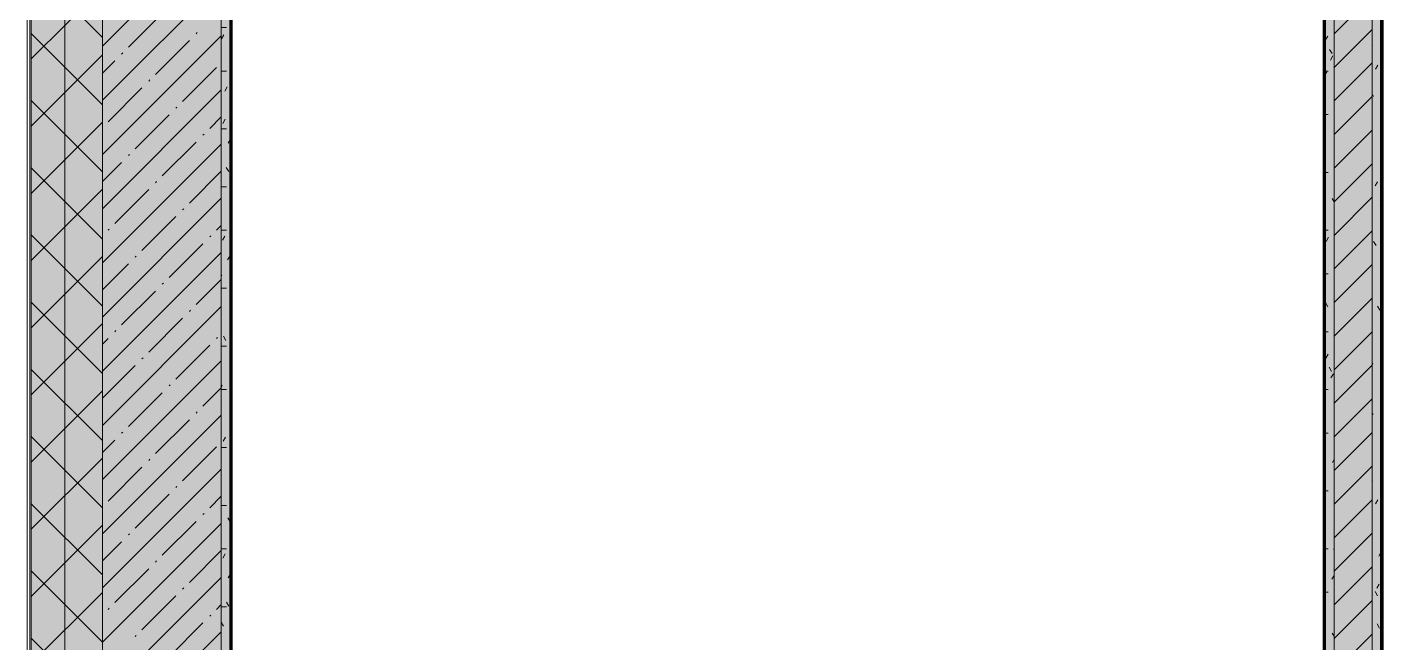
# Model space of a CAD drawing. Header units: millimetres. Extents: x -3817 to 677485, y -22715 to 103890.
# Drawn here: x 641277 to 644147, y 3873 to 5168 of the extents above; entities that cross this region are included whole.
import ezdxf

# ---------------------------------------------------------------- set-up
doc = ezdxf.new("R2010")
doc.units = ezdxf.units.MM
doc.layers.add('PDF _Геометрия', color=7, linetype='Continuous', true_color=0x1d1d1d)
doc.layers.add('PDF _Сплошная заливка', color=7, linetype='Continuous', true_color=0xffffff)

msp = doc.modelspace()

# ---------------------------------------------------------------- hatches: boundary and pattern name
at = {"layer": 'PDF _Сплошная заливка', "transparency": 33554559}
for points in [[(641285.5, 1775.9), (641435.5, 1775.9), (641435.5, 12267.9), (641285.5, 12267.9), (641285.5, 1922.8)], [(641435.5, 1975.9), (641685.5, 1975.9), (641685.5, 9575.9), (641435.5, 9575.9), (641435.5, 2950.4)]]:
    msp.add_hatch(color=256, dxfattribs=at).paths.add_polyline_path(points)
h = msp.add_hatch(color=256, dxfattribs=at)
h.paths.add_polyline_path([(644025.5, 1975.9), (644025.5, 5550.9), (644017.5, 5550.9), (644017.5, 5605.9), (644005.5, 5605.9), (644005.5, 1975.9)], flags=0)
h.paths.add_polyline_path([(644017.5, 7055.9), (644017.5, 7110.9), (644025.5, 7110.9), (644025.5, 11275.9), (644005.5, 11275.9), (644005.5, 7055.9)], flags=0)
h = msp.add_hatch(color=256, dxfattribs=at)
h.paths.add_polyline_path([(644105.5, 1975.9), (644105.5, 5605.9), (644025.5, 5605.9), (644025.5, 1975.9)], flags=0)
h.paths.add_polyline_path([(644105.5, 7055.9), (644105.5, 11275.9), (644025.5, 11275.9), (644025.5, 7055.9), (644075.5, 7055.9)], flags=0)
h = msp.add_hatch(color=256, dxfattribs=at)
h.paths.add_polyline_path([(644113.5, 1975.9), (644125.5, 1975.9), (644125.5, 5605.9), (644113.5, 5605.9), (644113.5, 5550.9), (644105.5, 5550.9), (644105.5, 1975.9)], flags=0)
h.paths.add_polyline_path([(644113.5, 7055.9), (644125.5, 7055.9), (644125.5, 8475.9), (644105.5, 8475.9), (644106.3, 7110.9), (644113.5, 7110.9), (644113.5, 7060.5)], flags=0)

# ---------------------------------------------------------------- linework, layer by layer
at = {"layer": 'PDF _Геометрия', "color": 9, "lineweight": 9, "true_color": 0xc0c0c0}
msp.add_lwpolyline([(641277.5, 1775.9), (641277.5, 1622.9), (641277.5, 1617.9), (643105.5, 1617.9), (643105.5, 1775.9), (641435.5, 1775.9), (641435.5, 12267.9), (641435.5, 12270.9), (641435.5, 12275.9), (641282.5, 12275.9), (641277.5, 12275.9)], close=True, dxfattribs=at)
at = {"layer": 'PDF _Геометрия', "color": 7, "lineweight": 9}
for points in [[(641435.5, 12270.9), (641285.5, 12270.9), (641282.5, 12270.9), (641282.5, 1775.9), (641282.5, 1625.9), (641282.5, 1622.9), (643105.5, 1622.9)], [(641435.5, 12267.9), (641285.5, 12267.9), (641285.5, 1775.9), (641285.5, 1625.9), (643105.5, 1625.9)], [(641356.5, 12275.9), (641356.5, 1696.9), (643105.5, 1696.9), (641435.5, 1696.9)], [(641705.5, 2045.9), (641705.5, 11254.9)], [(641356.5, 1975.9), (641356.5, 9575.9)], [(644005.5, 1975.9), (644025.5, 1975.9), (644025.5, 5550.9), (644025.5, 1975.9), (644105.5, 1975.9), (644105.5, 5550.9), (644105.5, 1975.9), (644125.5, 1975.9)]]:
    msp.add_lwpolyline(points, dxfattribs=at)
at = {"layer": 'PDF _Геометрия', "color": 9, "lineweight": 9, "true_color": 0xc0c0c0}
for points in [[(642000.5, 11483.9), (642000.5, 11495.9), (641685.5, 11495.9), (641685.5, 11475.9), (641685.5, 11275.9), (641685.5, 2045.9), (641685.5, 9575.9), (641435.5, 9575.9), (641435.5, 1975.9), (641435.5, 1775.9), (643105.5, 1775.9), (643105.5, 2025.9), (644004.5, 2025.9)], [(644017.5, 5605.9), (644005.5, 5605.9), (644005.5, 1975.9), (644005.5, 1775.9), (644005.5, 1617.9), (644805.5, 1617.9), (644805.5, 1775.9), (644805.5, 1975.9), (644126.5, 1975.9)], [(644125.5, 1975.9), (644125.5, 5605.9), (644113.5, 5605.9)]]:
    msp.add_lwpolyline(points, dxfattribs=at)
at = {"layer": 'PDF _Геометрия', "color": 231, "lineweight": 9, "true_color": 0xff80c0}
msp.add_lwpolyline([(641706.5, 11254.9), (641705.5, 11254.9), (641705.5, 2045.9), (641706.5, 2045.9), (644004.5, 2045.9)], dxfattribs=at)
at = {"layer": 'PDF _Геометрия', "color": 231, "lineweight": 70, "true_color": 0xff80c0}
for points in [[(644004.5, 2025.9), (644004.5, 1975.9), (644005.5, 1975.9), (644005.5, 2025.9), (644005.5, 2045.9), (644005.5, 5605.9), (644004.5, 5605.9), (644004.5, 2046.9), (641706.5, 2046.9), (641706.5, 11254.9)], [(644126.5, 2045.9), (644805.5, 2045.9), (644805.5, 2046.9), (644126.5, 2046.9), (644126.5, 5605.9), (644125.5, 5605.9), (644125.5, 2045.9), (644125.5, 2025.9), (644125.5, 1975.9)]]:
    msp.add_lwpolyline(points, dxfattribs=at)
at = {"layer": 'PDF _Геометрия', "lineweight": 9}
for points in [[(641435.5, 5128.7), (641685.5, 5378.7)], [(641435.5, 5146.8), (641285.5, 5296.8)], [(641285.5, 5101.7), (641435.5, 5251.7)], [(641435.5, 5014.6), (641685.5, 5264.6)], [(644025.5, 5154.7), (644105.5, 5234.7)], [(641490.1, 5126.3), (641561.4, 5197.5)], [(641435.5, 5005.4), (641285.5, 5155.4)], [(641435.5, 4900.6), (641685.5, 5150.6)], [(641547.1, 5069.2), (641618.4, 5140.5)], [(641632.7, 5154.8), (641635, 5157.1)], [(644025.5, 5084), (644105.5, 5164)], [(641285.5, 4960.3), (641435.5, 5110.3)], [(641475.8, 5112), (641478.2, 5114.4)], [(641435.5, 5071.6), (641461.6, 5097.7)], [(641604.1, 5012.2), (641675.4, 5083.5)], [(644025.5, 5013.2), (644105.5, 5093.2)], [(641532.9, 5055), (641535.2, 5057.4)], [(641435.5, 4786.5), (641685.5, 5036.5)], [(641447.3, 4969.4), (641518.6, 5040.7)], [(644025.5, 4942.5), (644105.5, 5022.5)], [(641435.5, 4864), (641285.5, 5014)], [(641589.9, 4998), (641592.3, 5000.3)], [(641285.5, 4818.8), (641435.5, 4968.8)], [(641504.3, 4912.4), (641575.6, 4983.7)], [(641661.2, 4955.2), (641685.5, 4979.5)], [(641646.9, 4940.9), (641649.3, 4943.3)], [(644025.5, 4871.8), (644105.5, 4951.8)], [(641435.5, 4672.5), (641685.5, 4922.5)], [(641561.4, 4855.4), (641632.7, 4926.7)], [(641435.5, 4843.5), (641475.8, 4883.9)], [(641490.1, 4898.2), (641492.5, 4900.5)], [(644025.5, 4801.1), (644105.5, 4881.1)], [(641435.5, 4722.6), (641285.5, 4872.6)], [(641618.4, 4798.4), (641685.5, 4865.4)], [(641285.5, 4677.4), (641435.5, 4827.4)], [(641461.6, 4755.6), (641532.9, 4826.9)], [(641547.1, 4841.1), (641549.5, 4843.5)], [(641435.5, 4558.4), (641685.5, 4808.4)], [(644025.5, 4730.4), (644105.5, 4810.4)], [(641518.6, 4698.6), (641589.9, 4769.9)], [(641604.1, 4784.1), (641606.5, 4786.5)], [(641447.3, 4741.3), (641449.7, 4743.7)], [(641675.4, 4741.3), (641685.5, 4751.4)], [(644025.5, 4659.7), (644105.5, 4739.7)], [(641435.5, 4581.2), (641285.5, 4731.2)], [(641575.6, 4641.6), (641646.9, 4712.8)], [(641661.2, 4727.1), (641663.5, 4729.5)], [(641285.5, 4536), (641435.5, 4686)], [(641435.5, 4444.4), (641685.5, 4694.4)], [(641504.3, 4684.3), (641506.7, 4686.7)], [(641435.5, 4615.4), (641490.1, 4670.1)], [(644025.5, 4589), (644105.5, 4669)], [(641561.4, 4627.3), (641563.7, 4629.7)], [(641632.7, 4584.5), (641685.5, 4637.4)], [(641475.8, 4541.8), (641547.1, 4613)], [(644025.5, 4518.3), (644105.5, 4598.3)], [(641435.5, 4439.7), (641285.5, 4589.7)], [(641435.5, 4330.3), (641685.5, 4580.3)], [(641618.4, 4570.3), (641620.8, 4572.6)], [(641285.5, 4394.6), (641435.5, 4544.6)], [(641532.9, 4484.7), (641604.1, 4556)], [(641435.5, 4501.4), (641447.3, 4513.2)], [(641461.6, 4527.5), (641464, 4529.9)], [(641675.4, 4513.2), (641677.8, 4515.6)], [(644025.5, 4447.6), (644105.5, 4527.6)], [(641589.9, 4427.7), (641661.2, 4499)], [(641435.5, 4298.3), (641285.5, 4448.3)], [(641435.5, 4216.3), (641685.5, 4466.3)], [(641435.5, 4387.4), (641504.3, 4456.2)], [(641518.6, 4470.5), (641521, 4472.8)], [(644025.5, 4376.8), (644105.5, 4456.8)], [(641285.5, 4253.1), (641435.5, 4403.1)], [(641490.1, 4327.9), (641561.4, 4399.2)], [(641575.6, 4413.5), (641578, 4415.8)], [(641646.9, 4370.7), (641685.5, 4409.3)], [(644025.5, 4306.1), (644105.5, 4386.1)], [(641435.5, 4102.2), (641685.5, 4352.2)], [(641547.1, 4270.9), (641618.4, 4342.2)], [(641632.7, 4356.4), (641635, 4358.8)], [(641435.5, 4156.9), (641285.5, 4306.9)], [(641475.8, 4313.7), (641478.2, 4316)], [(644025.5, 4235.4), (644105.5, 4315.4)], [(641435.5, 4273.3), (641461.6, 4299.4)], [(641604.1, 4213.9), (641675.4, 4285.1)], [(641285.5, 4111.7), (641435.5, 4261.7)], [(641532.9, 4256.6), (641535.2, 4259)], [(641435.5, 3988.2), (641685.5, 4238.2)], [(641447.3, 4171.1), (641518.6, 4242.4)], [(644025.5, 4164.7), (644105.5, 4244.7)], [(641589.9, 4199.6), (641592.3, 4202)], [(641435.5, 4015.5), (641285.5, 4165.5)], [(641504.3, 4114.1), (641575.6, 4185.4)], [(641661.2, 4156.8), (641685.5, 4181.2)], [(644025.5, 4094), (644105.5, 4174)], [(641646.9, 4142.6), (641649.3, 4145)], [(641285.5, 3970.3), (641435.5, 4120.3)], [(641435.5, 3874.1), (641685.5, 4124.1)], [(641561.4, 4057), (641632.7, 4128.3)], [(644025.5, 4023.3), (644105.5, 4103.3)], [(641435.5, 4045.2), (641475.8, 4085.6)], [(641490.1, 4099.8), (641492.5, 4102.2)], [(641618.4, 4000), (641685.5, 4067.1)], [(641435.5, 3874.1), (641285.5, 4024.1)], [(641461.6, 3957.3), (641532.9, 4028.5)], [(641547.1, 4042.8), (641549.5, 4045.2)], [(644025.5, 3952.6), (644105.5, 4032.6)], [(641435.5, 3760.1), (641685.5, 4010.1)], [(641285.5, 3828.9), (641435.5, 3978.9)], [(641518.6, 3900.2), (641589.9, 3971.5)], [(641604.1, 3985.8), (641606.5, 3988.1)], [(644025.5, 3881.9), (644105.5, 3961.9)], [(641447.3, 3943), (641449.7, 3945.4)], [(641661.2, 3928.7), (641663.5, 3931.1)], [(641675.4, 3943), (641685.5, 3953.1)], [(641575.6, 3843.2), (641646.9, 3914.5)], [(641435.5, 3732.6), (641285.5, 3882.6)], [(641435.5, 3646), (641685.5, 3896)], [(641504.3, 3886), (641506.7, 3888.3)], [(644025.5, 3811.2), (644105.5, 3891.2)]]:
    msp.add_lwpolyline(points, dxfattribs=at)
at = {"layer": 'PDF _Геометрия', "color": 253, "lineweight": 9, "true_color": 0x9b9b9b}
for points in [[(641686.7, 5167.7), (641696.7, 5167.7)], [(641690.8, 5152.4), (641685.8, 5143.7)], [(644012.1, 5149.7), (644007.1, 5141)], [(644021.2, 5113.1), (644016.2, 5121.8)], [(644023.2, 5108), (644018.2, 5099.3)], [(644106.5, 5130.3), (644105.5, 5128.5)], [(644010, 5071.4), (644005.5, 5079.3)], [(644117.7, 5088.7), (644112.6, 5080)], [(644125.1, 5106.7), (644125.5, 5106.7)], [(641686.7, 5076.3), (641696.7, 5076.3)], [(644005.5, 5076.3), (644013.2, 5076.3)], [(641697.9, 5042.8), (641692.8, 5034.1)], [(644108.5, 5022.7), (644105.5, 5028.1)], [(644125.1, 5015.3), (644125.5, 5015.3)], [(641693.8, 4974.7), (641688.8, 4966)], [(644005.5, 4984.8), (644013.2, 4984.8)], [(641686.7, 4954.3), (641696.7, 4954.3)], [(644125.5, 4932.4), (644122.8, 4937)], [(641704.9, 4933.1), (641699.9, 4924.4)], [(644007, 4893.7), (644005.5, 4896.5)], [(644125.1, 4893.4), (644125.5, 4893.4)], [(641701, 4864.6), (641696, 4873.3)], [(644005.5, 4862.9), (644013.2, 4862.9)], [(641686.7, 4832.4), (641696.7, 4832.4)], [(644006.9, 4835.9), (644005.5, 4833.4)], [(644116.6, 4843), (644111.6, 4834.3)], [(644025.5, 4800.9), (644021.3, 4808)], [(644125.5, 4797.4), (644122.7, 4792.6)], [(644125.1, 4771.5), (644125.5, 4771.5)], [(641686.7, 4741), (641696.7, 4741)], [(641705.5, 4734.9), (641704.1, 4737.2)], [(644005.5, 4741), (644013.2, 4741)], [(641692.7, 4729), (641687.7, 4720.3)], [(644014, 4726.2), (644009, 4717.5)], [(644113.7, 4709), (644108.7, 4717.7)], [(641703.9, 4687.4), (641698.8, 4678.7)], [(644125.1, 4680), (644125.5, 4680)], [(644005.5, 4649.5), (644013.2, 4649.5)], [(641686.9, 4645.2), (641685.5, 4647.6)], [(641686.7, 4619.1), (641696.7, 4619.1)], [(644012.2, 4580), (644007.2, 4588.7)], [(644121.9, 4572.9), (644116.9, 4581.6)], [(644125.1, 4558.1), (644125.5, 4558.1)], [(641695, 4509.2), (641690, 4517.9)], [(644005.5, 4527.6), (644013.2, 4527.6)], [(641686.7, 4497.1), (641696.7, 4497.1)], [(644012.9, 4480.5), (644007.9, 4471.8)], [(644020.4, 4443.9), (644015.4, 4452.6)], [(644107.3, 4461.2), (644105.5, 4458)], [(644024, 4438.9), (644019, 4430.2)], [(644125.1, 4436.2), (644125.5, 4436.2)], [(641687.5, 4415.2), (641685.5, 4411.7)], [(641686.7, 4405.7), (641696.7, 4405.7)], [(644005.5, 4405.7), (644013.2, 4405.7)], [(644125.5, 4370.7), (644124.6, 4369.2)], [(644107.7, 4353.6), (644105.5, 4357.5)], [(644125.1, 4344.7), (644125.5, 4344.7)], [(641694.6, 4305.6), (641689.6, 4296.9)], [(644005.5, 4314.3), (644013.2, 4314.3)], [(641686.7, 4283.8), (641696.7, 4283.8)], [(644025.5, 4258.5), (644022, 4252.4)], [(644006.2, 4224.6), (644005.5, 4225.9)], [(644125.1, 4222.8), (644125.5, 4222.8)], [(644005.5, 4192.3), (644013.2, 4192.3)], [(644106.2, 4215.4), (644105.5, 4214.1)], [(641686.7, 4161.9), (641696.7, 4161.9)], [(644117.4, 4173.8), (644112.4, 4165.1)], [(641704.3, 4127.4), (641699.3, 4136.1)], [(644125.1, 4100.9), (644125.5, 4100.9)], [(641686.7, 4070.4), (641696.7, 4070.4)], [(641693.5, 4059.8), (641688.5, 4051.1)], [(641705.5, 4064.3), (641703.3, 4068)], [(644005.5, 4070.4), (644013.2, 4070.4)], [(644025.5, 4069.3), (644024.6, 4070.8)], [(644124.5, 4064.1), (644119.4, 4055.4)], [(641704.7, 4018.2), (641699.6, 4009.5)], [(644125.5, 4018), (644123.1, 4022.1)], [(644025.5, 4014.6), (644020.9, 4006.7)], [(644120.4, 3996.1), (644115.3, 3987.4)], [(644125.1, 4009.5), (644125.5, 4009.5)], [(644005.5, 3979), (644013.2, 3979)], [(644117, 3971.8), (644112, 3980.5)], [(641686.7, 3948.5), (641696.7, 3948.5)], [(641701.3, 3949.7), (641696.3, 3958.4)], [(641690.1, 3908), (641685.5, 3916.1)], [(644121.1, 3903.7), (644116.1, 3912.4)], [(644025.5, 3886.5), (644021.6, 3893.1)], [(644125.1, 3887.5), (644125.5, 3887.5)]]:
    msp.add_lwpolyline(points, dxfattribs=at)
at = {"layer": 'PDF _Геометрия', "color": 253, "lineweight": 9, "true_color": 0xaaaaaa}
msp.add_lwpolyline([(641435.5, -30.4), (641435.5, 2469.6), (641435.5, 4736.5)], dxfattribs=at)
at = {"layer": 'PDF _Сплошная заливка', "lineweight": 35, "transparency": 33554559}
msp.add_solid([(641705.5, 2045.9), (641705.5, 11275.9), (641685.5, 2045.9), (641685.5, 11275.9)], dxfattribs=at)

doc.saveas('drawing.dxf')
